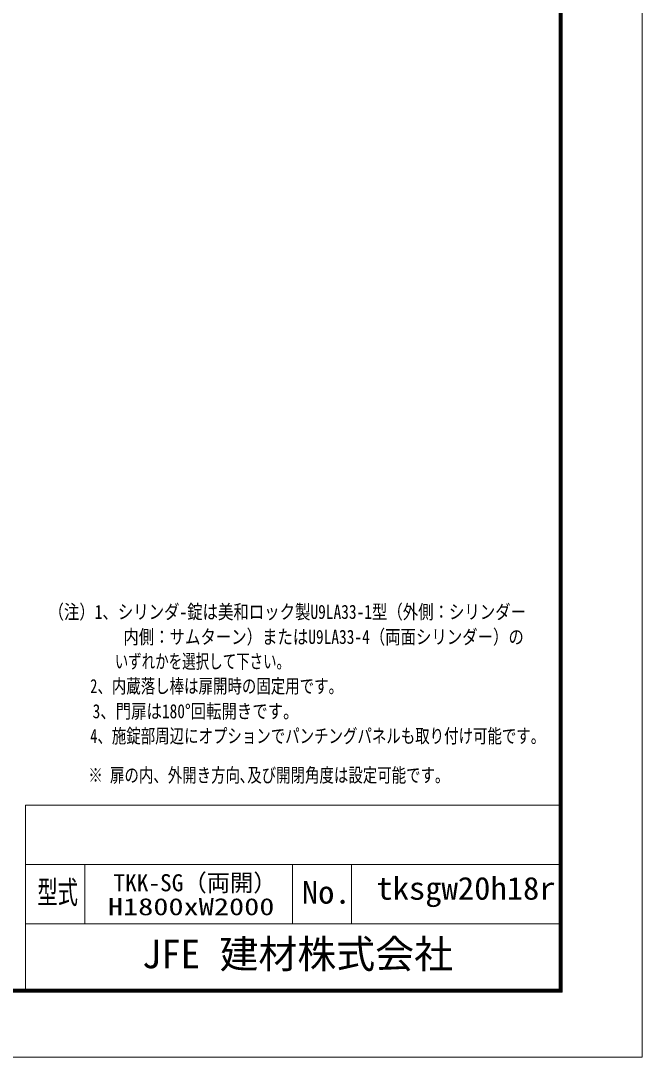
# Model space of a CAD drawing. Units: millimetres at full size; details may follow other scales. Extents: x -5940 to 5940, y -4200 to 4200.
# Drawn here: x 2976 to 5940, y -4200 to 746 of the extents above; entities that cross this region are included whole.
import ezdxf
from ezdxf.enums import TextEntityAlignment as Align

# ---------------------------------------------------------------- set-up
doc = ezdxf.new("R2010")
doc.units = ezdxf.units.MM
doc.header["$LTSCALE"] = 20
doc.layers.add('0-0_D-TTL', color=7, linetype='Continuous', lineweight=18)
doc.layers.add('1-0_D-TTL-TXT', color=7, linetype='Continuous', lineweight=18)
doc.layers.add('0-F_文字', color=254, linetype='Continuous')
doc.layers.add('1-1_WAKU', color=7, linetype='Continuous')
doc.styles.add('ＭＳ ゴシック', font='')
doc.styles.get('ＭＳ ゴシック').set_extended_font_data('MS Gothic')

msp = doc.modelspace()

# ---------------------------------------------------------------- linework, layer by layer
at = {"layer": '0-0_D-TTL'}
for p, q in [((2998.29, -2997.86), (2998.29, -3874.71)), ((2998.29, -2997.86), (5544, -2997.86)), ((2998.29, -3280.71), (5544, -3280.71)), ((3281.14, -3280.71), (3281.14, -3563.57)), ((4271.14, -3280.71), (4271.14, -3563.57)), ((4554, -3280.71), (4554, -3563.57)), ((2998.29, -3563.57), (5544, -3563.57))]:
    msp.add_line(p, q, dxfattribs=at)
for points in [[(-5940, -4200), (5940, -4200), (5940, 4200), (-5940, 4200)], [(-5558.14, 3889.71), (5558.14, 3889.71), (5558.14, -3888.86), (-5558.14, -3888.86)], [(-5554.61, 3886.18), (5554.61, 3886.18), (5554.61, -3885.32), (-5554.61, -3885.32)], [(-5551.07, 3882.64), (5551.07, 3882.64), (5551.07, -3881.79), (-5551.07, -3881.79)], [(-5547.54, 3879.11), (5547.54, 3879.11), (5547.54, -3878.25), (-5547.54, -3878.25)], [(-5544, 3875.57), (5544, 3875.57), (5544, -3874.71), (-5544, -3874.71)]]:
    msp.add_lwpolyline(points, close=True, dxfattribs=at)

# ---------------------------------------------------------------- texts
at = {"layer": '0-F_文字', "style": 'ＭＳ ゴシック'}
for s, width, p in [('（注）1、シリンダ-錠は美和ロック製U9LA33-1型（外側：シリンダー', 0.8, (3108.27, -2128.6)), ('\u3000       内側：サムターン）またはU9LA33-4（両面シリンダー）の', 0.8, (3135.15, -2248.06)), ('\u3000\u3000     いずれかを選択して下さい。', 0.7, (3135.15, -2364.83)), ('     2、内蔵落し棒は扉開時の固定用です。', 0.75, (3135.15, -2482.77)), ('     3、門扉は180°回転開きです。', 0.8, (3135.15, -2602.77)), ('     4、施錠部周辺にオプションでパンチングパネルも取り付け可能です。', 0.75, (3135.15, -2720.71)), ('※ 扉の内、外開き方向､及び開閉角度は設定可能です｡', 0.75, (3298.09, -2907.75))]:
    msp.add_text(s, height=67.35, dxfattribs=dict(at, width=width)).set_placement(p, align=Align.BOTTOM_LEFT)
at = {"layer": '1-0_D-TTL-TXT', "style": 'ＭＳ ゴシック'}
for s, height, width, p in [('型式', 108.9, 0.65, (3055.23, -3499.65)), ('No.', 108.8, 1.05, (4316.4, -3499.65)), ('tksgw20h18r', 108.8, 1.05, (4671.86, -3480.79))]:
    msp.add_text(s, height=height, dxfattribs=dict(at, width=width)).set_placement(p, align=Align.BOTTOM_LEFT)
msp.add_text('JFE 建材株式会社', height=136.1, dxfattribs=at).set_placement((3553.22, -3816.03), align=Align.BOTTOM_LEFT)
at = {"layer": '1-1_WAKU', "style": 'ＭＳ ゴシック'}
msp.add_text('TKK-SG（両開）', height=81.64, dxfattribs=at).set_placement((3417.9, -3432.67), align=Align.BOTTOM_LEFT)
at = {"layer": '1-1_WAKU', "style": 'ＭＳ ゴシック', "width": 1.3}
msp.add_text('H1800xW2000', height=81.64, dxfattribs=at).set_placement((3391.46, -3546.87), align=Align.BOTTOM_LEFT)

doc.saveas('drawing.dxf')
